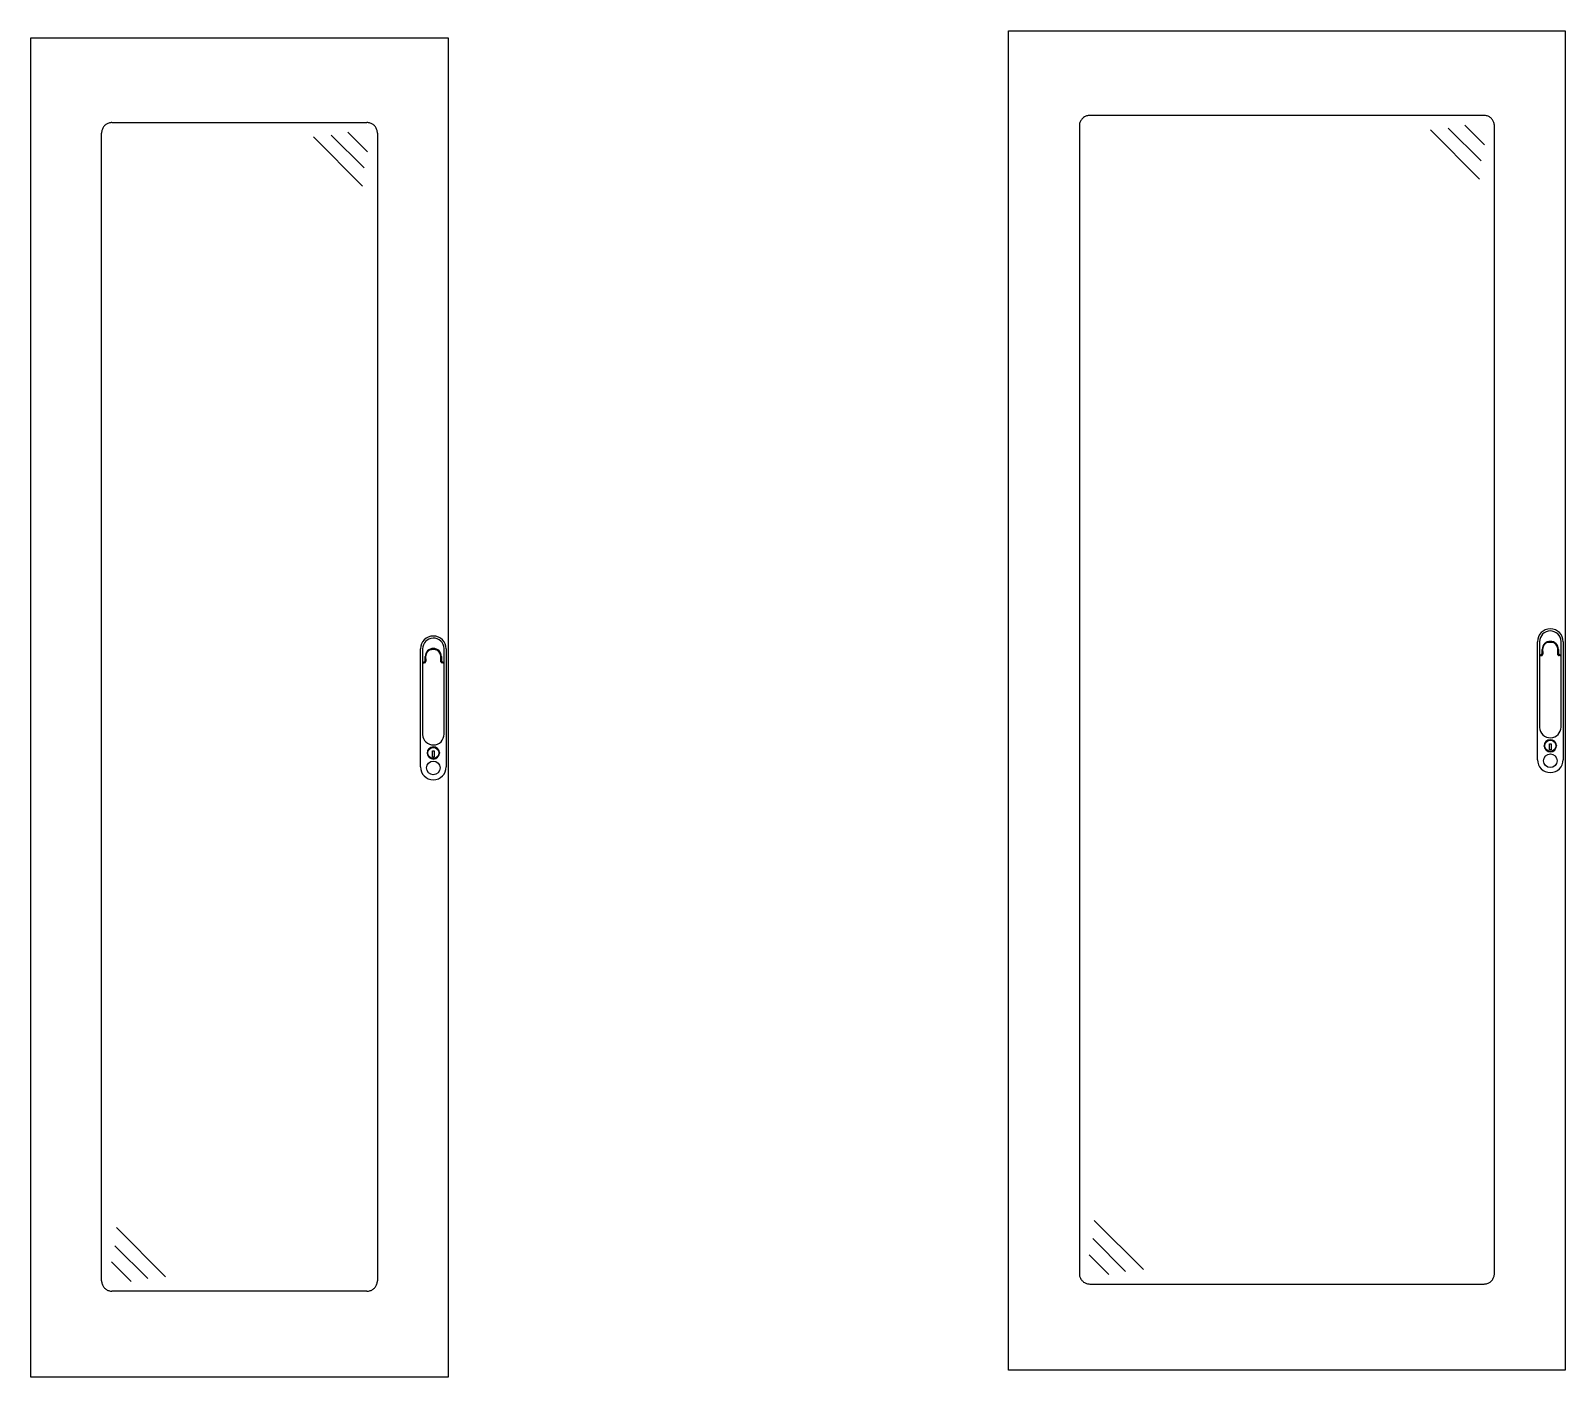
# Model space of a CAD drawing. Header units: millimetres. Extents: x -7152 to 5843, y -5056 to 10205.
# Drawn here: x -7152 to -6931.5, y 776.7 to 970.3 of the extents above; entities that cross this region are included whole.
import ezdxf

# ---------------------------------------------------------------- set-up
doc = ezdxf.new("R2010")
doc.units = ezdxf.units.MM

# ---------------------------------------------------------------- blocks, each defined once
blk = doc.blocks.new('PrismaDeurDoorzichtig800')
for p, q in [((65.58, 178.94), (68.41, 176.11)), ((60.61, 178.25), (67.68, 171.18)), ((63.19, 178.51), (67.89, 173.8)), ((19.39, 14.45), (12.32, 21.52)), ((16.81, 14.19), (12.11, 18.9)), ((14.42, 13.76), (11.59, 16.59))]:
    blk.add_line(p, q)
at = {"color": 7}
for p, q in [((76, 87.73), (76, 104.68)), ((76.3, 104.68), (76.3, 92.42)), ((79.4, 104.68), (79.4, 104.73)), ((79.4, 92.43), (79.4, 104.68)), ((79.7, 104.68), (79.7, 87.73)), ((76.67, 102.88), (76.3, 102.66)), ((76.3, 102.66), (76.49, 102.7)), ((76.67, 102.88), (76.67, 103.57)), ((76.74, 103.6), (76.75, 102.97)), ((76.75, 102.97), (76.74, 102.81)), ((78.94, 103.52), (78.95, 103.6)), ((78.95, 102.81), (78.94, 103.52)), ((79.02, 103.57), (79.02, 102.88)), ((79.4, 102.66), (79.02, 102.88)), ((79.2, 102.7), (79.05, 102.7)), ((79.2, 102.7), (79.4, 102.66)), ((76.3, 92.42), (76.3, 92.37)), ((76.97, 89.68), (76.97, 89.72)), ((77.73, 90.03), (77.97, 90.03)), ((77.73, 89.14), (77.73, 90.03)), ((77.97, 89.14), (77.73, 89.14)), ((77.97, 90.03), (77.97, 89.14)), ((78.73, 89.79), (78.73, 89.71))]:
    blk.add_line(p, q, dxfattribs=at)
blk.add_lwpolyline([(0, 0), (0, 192.5), (80, 192.5), (80, 0)], close=True, dxfattribs=at)
for centre, radius in [((77.85, 89.73), 0.8), ((77.85, 87.58), 0.975)]:
    blk.add_circle(centre, radius, dxfattribs=at)
for centre, radius, start, end in [((77.85, 104.68), 1.85, 0, 180), ((77.85, 104.68), 1.55, 2.0582, 180), ((77.85, 103.57), 1.17, 360, 180), ((77.84, 103.55), 1.1, 106.2666, 177.3372), ((77.84, 103.55), 1.1, 2.6643, 73.7317), ((79.05, 102.81), 0.1, 179.9998, 270.0004), ((77.85, 92.43), 1.55, 182.0582, 0), ((77.85, 89.73), 0.88, 4.144, 180.5483), ((77.85, 89.73), 0.88, 182.7317, 359.136), ((77.85, 87.73), 1.85, 180, 0)]:
    blk.add_arc(centre, radius, start, end, dxfattribs=at)
for points, knots in [([(69.82, 13.88), (69.82, 68.86), (69.82, 123.84), (69.82, 178.82), (69.82, 178.98), (69.77, 179.29), (69.55, 179.72), (69.22, 180.05), (68.79, 180.27), (68.48, 180.32), (68.32, 180.32), (49.44, 180.32), (30.56, 180.32), (11.68, 180.32)], [0, 0, 0, 0, 1, 1, 1, 1.200656, 1.400334, 1.599703, 1.799369, 2, 2, 2, 3, 3, 3, 3]), ([(11.68, 180.32), (11.52, 180.32), (11.21, 180.27), (10.78, 180.05), (10.45, 179.72), (10.23, 179.29), (10.18, 178.98), (10.18, 178.82)], [0, 0, 0, 0, 0.200656, 0.400334, 0.599703, 0.799369, 1, 1, 1, 1]), ([(10.18, 178.82), (10.18, 123.84), (10.18, 68.86), (10.18, 13.88), (10.18, 13.72), (10.23, 13.41), (10.45, 12.98), (10.78, 12.65), (11.21, 12.43), (11.52, 12.38), (11.68, 12.38), (30.56, 12.38), (49.44, 12.38), (68.32, 12.38)], [0, 0, 0, 0, 1, 1, 1, 1.200656, 1.400334, 1.599703, 1.799369, 2, 2, 2, 3, 3, 3, 3]), ([(77.54, 104.61), (77.55, 104.61), (77.57, 104.62), (77.62, 104.63), (77.67, 104.63), (77.73, 104.63), (77.8, 104.63), (77.88, 104.63), (77.96, 104.63), (78.03, 104.63), (78.1, 104.62), (78.14, 104.62), (78.15, 104.61)], [0, 0, 0, 0, 0.058673, 0.13128, 0.217633, 0.304727, 0.414187, 0.551637, 0.68106, 0.80786, 0.918185, 1, 1, 1, 1]), ([(76.49, 102.7), (76.49, 102.7), (76.5, 102.7), (76.52, 102.7), (76.54, 102.71), (76.56, 102.71), (76.59, 102.71), (76.62, 102.71), (76.64, 102.71), (76.64, 102.71)], [0, 0, 0, 0, 0.030456, 0.139432, 0.276081, 0.44481, 0.649971, 0.892896, 1, 1, 1, 1]), ([(76.64, 102.71), (76.65, 102.71), (76.65, 102.71), (76.65, 102.71), (76.66, 102.72), (76.67, 102.72), (76.68, 102.72), (76.68, 102.72), (76.69, 102.73), (76.7, 102.73), (76.71, 102.74), (76.71, 102.74), (76.72, 102.75), (76.72, 102.75), (76.73, 102.76), (76.73, 102.77), (76.74, 102.77), (76.74, 102.78), (76.74, 102.78), (76.74, 102.79), (76.74, 102.79), (76.74, 102.8), (76.74, 102.8), (76.74, 102.81), (76.74, 102.81), (76.74, 102.81)], [0, 0, 0, 0, 0.017001, 0.055524, 0.100045, 0.14984, 0.203572, 0.259536, 0.317146, 0.375258, 0.43232, 0.486959, 0.538486, 0.587486, 0.634233, 0.678947, 0.72169, 0.762467, 0.801282, 0.83812, 0.872772, 0.905374, 0.936419, 0.966451, 1, 1, 1, 1]), ([(68.32, 12.38), (68.48, 12.38), (68.79, 12.43), (69.22, 12.65), (69.55, 12.98), (69.77, 13.41), (69.82, 13.72), (69.82, 13.88)], [0, 0, 0, 0, 0.200656, 0.400334, 0.599703, 0.799369, 1, 1, 1, 1])]:
    blk.add_open_spline(points, degree=3, knots=knots, dxfattribs=at)
blk = doc.blocks.new('PrismaDeurDoorzichtig650')
at = {"color": 7}
for p, q in [((0, 0), (0, 192.5)), ((0, 192.5), (60, 192.5)), ((60, 192.5), (60, 0)), ((10.18, 13.88), (10.18, 178.82)), ((11.68, 180.32), (48.32, 180.32)), ((45.58, 178.94), (48.41, 176.11)), ((49.82, 178.82), (49.82, 13.88)), ((40.61, 178.25), (47.68, 171.18)), ((43.19, 178.51), (47.89, 173.8)), ((56, 87.73), (56, 104.68)), ((56.3, 104.68), (56.3, 92.42)), ((59.4, 104.68), (59.4, 104.73)), ((59.4, 92.43), (59.4, 104.68)), ((59.7, 104.68), (59.7, 87.73)), ((56.67, 102.88), (56.3, 102.66)), ((56.3, 102.66), (56.49, 102.7)), ((56.67, 102.88), (56.67, 103.57)), ((56.74, 103.6), (56.75, 102.97)), ((56.75, 102.97), (56.74, 102.81)), ((58.94, 103.52), (58.95, 103.6)), ((58.95, 102.81), (58.94, 103.52)), ((59.02, 103.57), (59.02, 102.88)), ((59.4, 102.66), (59.02, 102.88)), ((59.2, 102.7), (59.05, 102.7)), ((59.2, 102.7), (59.4, 102.66)), ((56.3, 92.42), (56.3, 92.37)), ((56.97, 89.68), (56.97, 89.72)), ((57.73, 90.03), (57.97, 90.03)), ((57.73, 89.14), (57.73, 90.03)), ((57.97, 89.14), (57.73, 89.14)), ((57.97, 90.03), (57.97, 89.14)), ((58.73, 89.79), (58.73, 89.71)), ((19.39, 14.45), (12.32, 21.52)), ((16.81, 14.19), (12.11, 18.9)), ((14.42, 13.76), (11.59, 16.59)), ((48.32, 12.38), (11.68, 12.38)), ((60, 0), (0, 0))]:
    blk.add_line(p, q, dxfattribs=at)
for centre, radius in [((57.85, 89.73), 0.8), ((57.85, 87.58), 0.975)]:
    blk.add_circle(centre, radius, dxfattribs=at)
for centre, radius, start, end in [((57.85, 104.68), 1.85, 0, 180), ((57.85, 104.68), 1.55, 2.0582, 180), ((57.85, 103.57), 1.17, 360, 180), ((57.84, 103.55), 1.1, 106.2666, 177.3372), ((57.84, 103.55), 1.1, 2.6643, 73.7317), ((59.05, 102.81), 0.1, 179.9998, 270.0004), ((57.85, 92.43), 1.55, 182.0582, 0), ((57.85, 89.73), 0.88, 4.144, 180.5483), ((57.85, 89.73), 0.88, 182.7317, 359.136), ((57.85, 87.73), 1.85, 180, 0)]:
    blk.add_arc(centre, radius, start, end, dxfattribs=at)
for points, knots in [([(11.68, 180.32), (11.52, 180.32), (11.21, 180.27), (10.78, 180.05), (10.45, 179.72), (10.23, 179.29), (10.18, 178.98), (10.18, 178.82)], [0, 0, 0, 0, 0.200656, 0.400334, 0.599703, 0.799369, 1, 1, 1, 1]), ([(49.82, 178.82), (49.82, 178.98), (49.77, 179.29), (49.55, 179.72), (49.22, 180.05), (48.79, 180.27), (48.48, 180.32), (48.32, 180.32)], [0, 0, 0, 0, 0.200656, 0.400334, 0.599703, 0.799369, 1, 1, 1, 1]), ([(57.54, 104.61), (57.55, 104.61), (57.57, 104.62), (57.62, 104.63), (57.67, 104.63), (57.73, 104.63), (57.8, 104.63), (57.88, 104.63), (57.96, 104.63), (58.03, 104.63), (58.1, 104.62), (58.14, 104.62), (58.15, 104.61)], [0, 0, 0, 0, 0.058673, 0.13128, 0.217633, 0.304727, 0.414187, 0.551637, 0.68106, 0.80786, 0.918185, 1, 1, 1, 1]), ([(56.49, 102.7), (56.49, 102.7), (56.5, 102.7), (56.52, 102.7), (56.54, 102.71), (56.56, 102.71), (56.59, 102.71), (56.62, 102.71), (56.64, 102.71), (56.64, 102.71)], [0, 0, 0, 0, 0.030456, 0.139432, 0.276081, 0.44481, 0.649971, 0.892896, 1, 1, 1, 1]), ([(56.64, 102.71), (56.65, 102.71), (56.65, 102.71), (56.65, 102.71), (56.66, 102.72), (56.67, 102.72), (56.68, 102.72), (56.68, 102.72), (56.69, 102.73), (56.7, 102.73), (56.71, 102.74), (56.71, 102.74), (56.72, 102.75), (56.72, 102.75), (56.73, 102.76), (56.73, 102.77), (56.74, 102.77), (56.74, 102.78), (56.74, 102.78), (56.74, 102.79), (56.74, 102.79), (56.74, 102.8), (56.74, 102.8), (56.74, 102.81), (56.74, 102.81), (56.74, 102.81)], [0, 0, 0, 0, 0.017001, 0.055524, 0.100045, 0.14984, 0.203572, 0.259536, 0.317146, 0.375258, 0.43232, 0.486959, 0.538486, 0.587486, 0.634233, 0.678947, 0.72169, 0.762467, 0.801282, 0.83812, 0.872772, 0.905374, 0.936419, 0.966451, 1, 1, 1, 1]), ([(10.18, 13.88), (10.18, 13.72), (10.23, 13.41), (10.45, 12.98), (10.78, 12.65), (11.21, 12.43), (11.52, 12.38), (11.68, 12.38)], [0, 0, 0, 0, 0.200656, 0.400334, 0.599703, 0.799369, 1, 1, 1, 1]), ([(48.32, 12.38), (48.48, 12.38), (48.79, 12.43), (49.22, 12.65), (49.55, 12.98), (49.77, 13.41), (49.82, 13.72), (49.82, 13.88)], [0, 0, 0, 0, 0.200656, 0.400334, 0.599703, 0.799369, 1, 1, 1, 1])]:
    blk.add_open_spline(points, degree=3, knots=knots, dxfattribs=at)

msp = doc.modelspace()

# ---------------------------------------------------------------- block references
at = {"linetype": 'Continuous'}
for name, p in [('PrismaDeurDoorzichtig800', (-7011.517, 777.751)), ('PrismaDeurDoorzichtig650', (-7152.011, 776.723))]:
    msp.add_blockref(name, p, dxfattribs=at)

doc.saveas('drawing.dxf')
